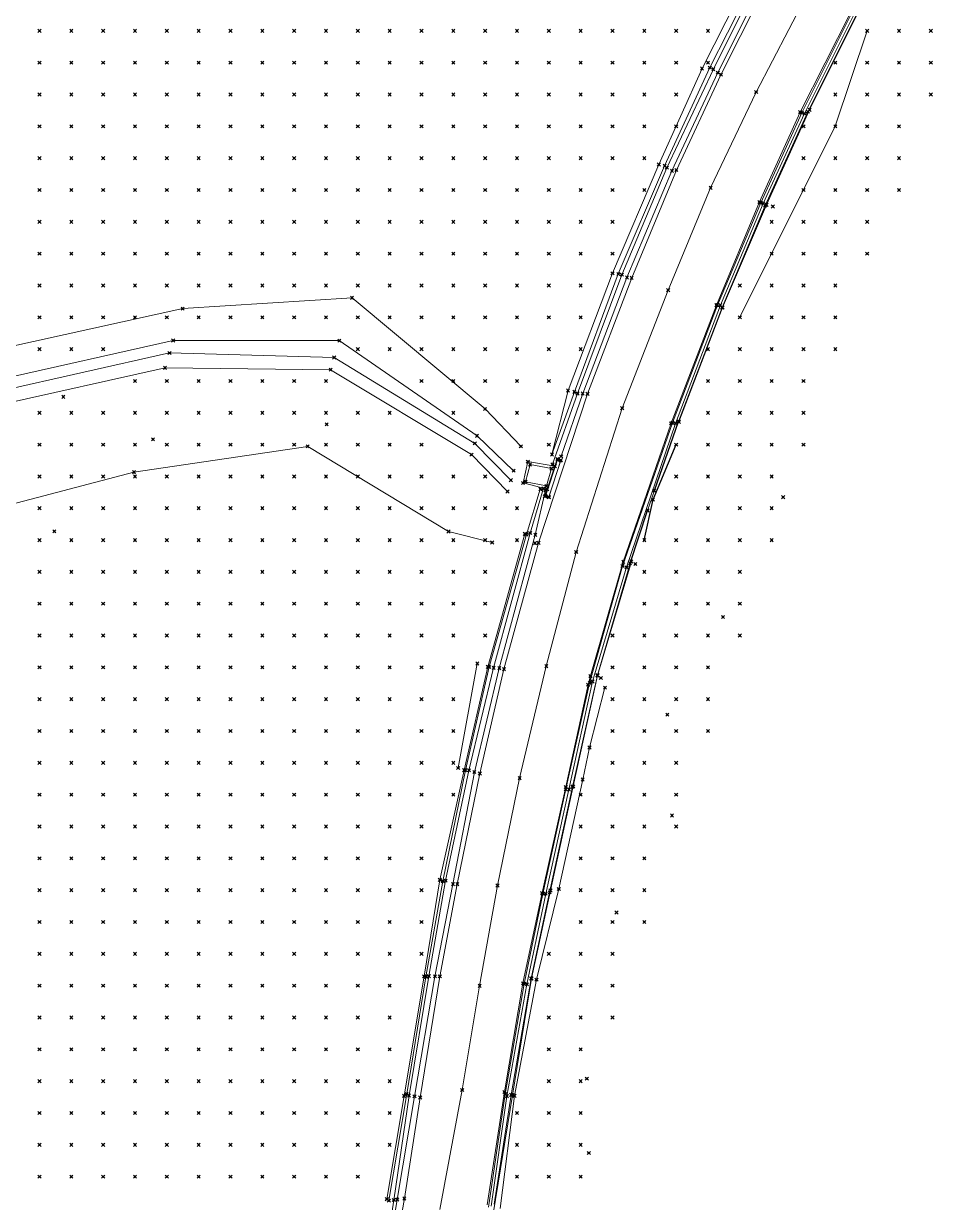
# Model space of a CAD drawing. Header units: metres. Extents: x 441556 to 446409, y 432338 to 461058.
# Drawn here: x 442393.4 to 442479, y 455175 to 455286.1 of the extents above; entities that cross this region are included whole.
import ezdxf

# ---------------------------------------------------------------- set-up
doc = ezdxf.new("R2010")
doc.units = ezdxf.units.M
doc.header["$MEASUREMENT"] = 0
doc.header["$PDMODE"] = 35
doc.header["$PDSIZE"] = 0.15
for name, color, linetype, lineweight in [('DTM-BRE-RevN_GRP_ CAROSABIL', 2, 'Continuous', 0), ('DTM-BRE-RevN_GRP_AX', 2, 'Continuous', 0), ('DTM-BRE-RevN_GRP_CAMERA CADERE JOS', 2, 'Continuous', 0), ('DTM-BRE-RevN_GRP_CAMERA CADERE SUS', 2, 'Continuous', 0), ('DTM-BRE-RevN_GRP_CANAL', 2, 'Continuous', 0), ('DTM-BRE-RevN_GRP_FIRUL APEI', 2, 'Continuous', 0), ('DTM-BRE-RevN_GRP_PARAPET BETON_JOS', 2, 'Continuous', 0), ('DTM-BRE-RevN_GRP_PARAPET BETON_SUS', 2, 'Continuous', 0), ('DTM-BRE-RevN_GRP_PARAPET METALIC', 2, 'Continuous', 0), ('DTM-BRE-RevN_GRP_RAU', 2, 'Continuous', 0), ('DTM-BRE-RevN_GRP_SANT BETON JOS', 2, 'Continuous', 0), ('DTM-BRE-RevN_GRP_SANT BETON SUS', 2, 'Continuous', 0), ('DTM-BRE-RevN_GRP_TALUZ JOS', 2, 'Continuous', 0), ('DTM-BRE-RevN_GRP_TALUZ SUS', 2, 'Continuous', 0), ('DTM-BRE-RevN_GRP_ZID SPRIJIN SUS', 2, 'Continuous', 0), ('DTM-BRE-RevN_YP_RevK_0YP', 1, 'Continuous', 0), ('DTM-BRE-RevN_YP_RevL', 1, 'Continuous', 0), ('DTM-BRE-RevN_YP_RevN', 1, 'Continuous', 30), ('DTM-NOK-RevN_LIDAR_co_lidar', 91, 'Continuous', 0), ('DTM-NOK-RevN_RTK', 32, 'Continuous', 0)]:
    doc.layers.add(name, color=color, linetype=linetype, lineweight=lineweight)

msp = doc.modelspace()

# ---------------------------------------------------------------- linework, layer by layer
at = {"layer": 'DTM-BRE-RevN_GRP_ CAROSABIL'}
for p, q in [((442464.071, 455291.161, 364.5769958496094), (442459.119, 455281.293, 364.6059875488281)), ((442471.296, 455287.073, 364.3800048828125), (442466.587, 455277.775, 364.406005859375)), ((442459.119, 455281.293, 364.6059875488281), (442454.921, 455272.313, 364.6000061035156)), ((442466.587, 455277.775, 364.406005859375), (442462.741, 455269.304, 364.4339904785156)), ((442454.921, 455272.313, 364.6000061035156), (442450.713, 455262.147, 364.6170043945312)), ((442458.696, 455259.569, 364.4530029296875), (442462.741, 455269.304, 364.4339904785156)), ((442450.713, 455262.147, 364.6170043945312), (442446.556, 455251.217, 364.6159973144531)), ((442454.421, 455248.446, 364.43798828125), (442458.696, 455259.569, 364.4530029296875)), ((442446.556, 455251.217, 364.6159973144531), (442441.932, 455237.187, 364.5859985351562)), ((442449.921, 455235.381, 364.4110107421875), (442454.421, 455248.446, 364.43798828125)), ((442441.932, 455237.187, 364.5859985351562), (442438.673, 455225.265, 364.5280151367188)), ((442446.826, 455224.633, 364.3340148925781), (442449.921, 455235.381, 364.4110107421875)), ((442438.673, 455225.265, 364.5280151367188), (442436.405, 455215.433, 364.5429992675781)), ((442446.606, 455223.811, 364.3529968261719), (442446.826, 455224.633, 364.3340148925781)), ((442444.499, 455214.172, 364.3309936523438), (442446.606, 455223.811, 364.3529968261719)), ((442436.405, 455215.433, 364.5429992675781), (442434.278, 455205.01, 364.4200134277344)), ((442442.28, 455204.182, 364.3030090332031), (442444.499, 455214.172, 364.3309936523438)), ((442434.278, 455205.01, 364.4200134277344), (442432.633, 455196.325, 364.3550109863281)), ((442440.464, 455195.667, 364.2909851074219), (442442.28, 455204.182, 364.3030090332031)), ((442432.633, 455196.325, 364.3550109863281), (442430.785, 455184.91, 364.2309875488281)), ((442438.713, 455185.428, 364.2420043945312), (442440.464, 455195.667, 364.2909851074219)), ((442437.098, 455174.79, 364.239013671875), (442438.713, 455185.428, 364.2420043945312)), ((442430.785, 455184.91, 364.2309875488281), (442429.292, 455175.396, 364.1520080566406)), ((442429.292, 455175.396, 364.1520080566406), (442426.992, 455161.976, 363.9509887695312))]:
    msp.add_line(p, q, dxfattribs=at)
at = {"layer": 'DTM-BRE-RevN_GRP_AX'}
for p, q in [((442462.438, 455279.662, 364.5079956054688), (442467.52, 455289.385, 364.4869995117188)), ((442458.149, 455270.638, 364.5), (442462.438, 455279.662, 364.5079956054688)), ((442454.142, 455260.987, 364.4930114746094), (442458.149, 455270.638, 364.5)), ((442449.822, 455249.862, 364.3179931640625), (442454.142, 455260.987, 364.4930114746094)), ((442445.488, 455236.313, 364.4769897460938), (442449.822, 455249.862, 364.3179931640625)), ((442442.662, 455225.554, 364.447998046875), (442445.488, 455236.313, 364.4769897460938)), ((442440.155, 455215.008, 364.4140014648438), (442442.662, 455225.554, 364.447998046875)), ((442438.072, 455204.887, 364.3340148925781), (442440.155, 455215.008, 364.4140014648438)), ((442436.386, 455195.428, 364.2999877929688), (442438.072, 455204.887, 364.3340148925781)), ((442434.746, 455185.614, 364.2529907226562), (442436.386, 455195.428, 364.2999877929688)), ((442432.62, 455174.35, 364.1809997558594), (442434.746, 455185.614, 364.2529907226562))]:
    msp.add_line(p, q, dxfattribs=at)
at = {"layer": 'DTM-BRE-RevN_GRP_CAMERA CADERE JOS'}
for p, q in [((442441.131, 455244.559, 362.2019958496094), (442440.716, 455242.939, 362.2300109863281)), ((442443.157, 455244.181, 362.260009765625), (442441.131, 455244.559, 362.2019958496094)), ((442442.671, 455242.54, 362.2139892578125), (442443.157, 455244.181, 362.260009765625)), ((442440.716, 455242.939, 362.2300109863281), (442442.671, 455242.54, 362.2139892578125))]:
    msp.add_line(p, q, dxfattribs=at)
at = {"layer": 'DTM-BRE-RevN_GRP_CAMERA CADERE SUS'}
for p, q in [((442440.932, 455244.829, 364.5270080566406), (442440.474, 455242.82, 364.4339904785156)), ((442443.468, 455244.412, 364.4309997558594), (442440.932, 455244.829, 364.5270080566406)), ((442442.741, 455242.238, 364.364990234375), (442443.468, 455244.412, 364.4309997558594)), ((442440.474, 455242.82, 364.4339904785156), (442442.741, 455242.238, 364.364990234375))]:
    msp.add_line(p, q, dxfattribs=at)
at = {"layer": 'DTM-BRE-RevN_GRP_CANAL'}
msp.add_line((442452.212, 455240.218, 363.7139892578125), (442452.85, 455242.115, 363.8200073242188), dxfattribs=at)
at = {"layer": 'DTM-BRE-RevN_GRP_FIRUL APEI'}
for p, q in [((442390.387, 455251.311, 391.4540100097656), (442407.16, 455255.07, 382.4840087890625)), ((442407.16, 455255.07, 382.4840087890625), (442422.685, 455254.646, 376.3219909667969)), ((442422.685, 455254.646, 376.3219909667969), (442435.926, 455246.554, 369.8909912109375)), ((442435.926, 455246.554, 369.8909912109375), (442439.321, 455243.082, 364.8699951171875))]:
    msp.add_line(p, q, dxfattribs=at)
at = {"layer": 'DTM-BRE-RevN_GRP_PARAPET BETON_JOS'}
for p, q in [((442442.521, 455241.566, 364.3760070800781), (442443.6992, 455245.079, 364.4089965820312)), ((442444.043, 455244.969, 364.5719909667969), (442442.896, 455241.47, 364.5950012207031)), ((442443.6992, 455245.079, 364.4089965820312), (442444.043, 455244.969, 364.5719909667969)), ((442442.896, 455241.47, 364.5950012207031), (442442.521, 455241.566, 364.3760070800781)), ((442447.493, 455224.674, 364.3200073242188), (442450.682, 455235.421, 364.239013671875)), ((442445.198, 455214.231, 364.2569885253906), (442447.493, 455224.674, 364.3200073242188)), ((442443.053, 455204.414, 364.2369995117188), (442445.198, 455214.231, 364.2569885253906)), ((442441.269, 455196.116, 364.1270141601562), (442443.053, 455204.414, 364.2369995117188)), ((442439.482, 455185.136, 363.875), (442441.269, 455196.116, 364.1270141601562)), ((442435.55, 455161.038, 363.9240112304688), (442439.482, 455185.136, 363.875))]:
    msp.add_line(p, q, dxfattribs=at)
at = {"layer": 'DTM-BRE-RevN_GRP_PARAPET BETON_SUS'}
for p, q in [((442471.352, 455286.931, 364.6130065917969), (442466.741, 455277.714, 364.6589965820312)), ((442467.308, 455277.809, 364.6489868164062), (442471.939, 455287.028, 364.593994140625)), ((442466.741, 455277.714, 364.6589965820312), (442462.872, 455269.232, 364.6310119628906)), ((442463.279, 455268.975, 364.635986328125), (442467.308, 455277.809, 364.6489868164062)), ((442462.872, 455269.232, 364.6310119628906), (442458.786, 455259.588, 364.6709899902344)), ((442459.224, 455259.352, 364.6719970703125), (442463.279, 455268.975, 364.635986328125)), ((442458.786, 455259.588, 364.6709899902344), (442454.554, 455248.494, 364.7739868164062)), ((442455.133, 455248.62, 364.7850036621094), (442459.224, 455259.352, 364.6719970703125)), ((442454.554, 455248.494, 364.7739868164062), (442449.851, 455234.993, 364.6510009765625)), ((442442.586, 455241.589, 365.0339965820312), (442443.731, 455245.003, 365.0140075683594)), ((442444.022, 455244.946, 365.0270080566406), (442442.8987746614, 455241.4992370809, 365.0249938964844)), ((442443.731, 455245.003, 365.0140075683594), (442444.022, 455244.946, 365.0270080566406)), ((442442.8987746614, 455241.4992370809, 365.0249938964844), (442442.586, 455241.589, 365.0339965820312)), ((442447.482, 455224.703, 364.6530151367188), (442450.552, 455235.258, 364.6650085449219)), ((442449.851, 455234.993, 364.6510009765625), (442446.751, 455223.966, 364.6449890136719)), ((442445.137, 455214.17, 364.7170104980469), (442447.482, 455224.703, 364.6530151367188)), ((442446.751, 455223.966, 364.6449890136719), (442444.497, 455213.954, 364.7510070800781)), ((442442.9790000001, 455204.236, 364.6539916992188), (442445.137, 455214.17, 364.7170104980469)), ((442444.497, 455213.954, 364.7510070800781), (442442.334, 455204.089, 364.6329956054688)), ((442442.334, 455204.089, 364.6329956054688), (442440.594, 455195.621, 364.5910034179688)), ((442441.239, 455196.113, 364.5840148925781), (442442.9790000001, 455204.236, 364.6539916992188)), ((442440.594, 455195.621, 364.5910034179688), (442438.782, 455185.231, 364.5719909667969)), ((442439.359, 455185.163, 364.5799865722656), (442441.239, 455196.113, 364.5840148925781)), ((442438.782, 455185.231, 364.5719909667969), (442437.221, 455174.582, 364.5239868164062)), ((442437.769, 455174.848, 364.5339965820312), (442439.359, 455185.163, 364.5799865722656))]:
    msp.add_line(p, q, dxfattribs=at)
at = {"layer": 'DTM-BRE-RevN_GRP_PARAPET METALIC'}
for p, q in [((442466.992, 455277.626, 364.6520080566406), (442471.583, 455286.799, 364.6010131835938)), ((442463.105, 455269.16, 364.6329956054688), (442466.992, 455277.626, 364.6520080566406)), ((442459.069, 455259.573, 364.6940002441406), (442463.105, 455269.16, 364.6329956054688)), ((442454.838, 455248.436, 364.7980041503906), (442459.069, 455259.573, 364.6940002441406)), ((442450.228, 455234.871, 364.6530151367188), (442454.838, 455248.436, 364.7980041503906)), ((442447.019, 455224.113, 364.6430053710938), (442450.228, 455234.871, 364.6530151367188)), ((442444.802, 455213.938, 364.7330017089844), (442447.019, 455224.113, 364.6430053710938)), ((442442.607, 455204.111, 364.6579895019531), (442444.802, 455213.938, 364.7330017089844)), ((442440.846, 455195.575, 364.5830078125), (442442.607, 455204.111, 364.6579895019531)), ((442438.96, 455185.037, 364.5690002441406), (442440.846, 455195.575, 364.5830078125)), ((442437.474, 455174.68, 364.5450134277344), (442438.96, 455185.037, 364.5690002441406))]:
    msp.add_line(p, q, dxfattribs=at)
at = {"layer": 'DTM-BRE-RevN_GRP_RAU'}
for p, q in [((442390.739, 455252.49, 392.2999877929688), (442407.511, 455256.249, 383.3299865722656)), ((442407.511, 455256.249, 383.3299865722656), (442423.159, 455256.234, 376.9509887695312)), ((442423.159, 455256.234, 376.9509887695312), (442436.139, 455247.27, 370.35400390625)), ((442389.97, 455249.91, 392.3770141601562), (442406.742, 455253.669, 383.4070129394531)), ((442406.742, 455253.669, 383.4070129394531), (442422.343, 455253.496, 377.2929992675781)), ((442422.343, 455253.496, 377.2929992675781), (442435.61, 455245.493, 370.5)), ((442436.139, 455247.27, 370.35400390625), (442439.587, 455243.974, 365.2520141601562)), ((442435.61, 455245.493, 370.5), (442439.005, 455242.021, 365.47900390625))]:
    msp.add_line(p, q, dxfattribs=at)
at = {"layer": 'DTM-BRE-RevN_GRP_SANT BETON JOS'}
for p, q in [((442458.409, 455281.811, 364.2860107421875), (442463.145, 455291.34, 364.1539916992188)), ((442454.023, 455272.531, 364.3049926757812), (442458.409, 455281.811, 364.2860107421875)), ((442449.785, 455262.449, 364.3240051269531), (442454.023, 455272.531, 364.3049926757812)), ((442445.61, 455251.259, 364.22900390625), (442449.785, 455262.449, 364.3240051269531)), ((442443.255, 455244.582, 364.2149963378906), (442445.61, 455251.259, 364.22900390625)), ((442441.148, 455238.1040000001, 364.2090148925781), (442442.399, 455242.32, 364.1650085449219)), ((442437.705, 455225.398, 364.1589965820312), (442441.148, 455238.1040000001, 364.2090148925781)), ((442435.38, 455215.735, 364.1929931640625), (442437.705, 455225.398, 364.1589965820312)), ((442433.181, 455205.344, 364.0509948730469), (442435.38, 455215.735, 364.1929931640625)), ((442431.596, 455196.335, 363.9179992675781), (442433.181, 455205.344, 364.0509948730469)), ((442429.73, 455185.098, 363.8460083007812), (442431.596, 455196.335, 363.9179992675781)), ((442428.307, 455175.245, 363.7640075683594), (442429.73, 455185.098, 363.8460083007812)), ((442426.196, 455162.1420000001, 363.6080017089844), (442428.307, 455175.245, 363.7640075683594))]:
    msp.add_line(p, q, dxfattribs=at)
at = {"layer": 'DTM-BRE-RevN_GRP_SANT BETON SUS'}
for p, q in [((442462.887, 455291.441, 364.5), (442458.073, 455281.964, 364.5490112304688)), ((442458.821, 455281.49, 364.5870056152344), (442463.716, 455291.244, 364.4429931640625)), ((442458.073, 455281.964, 364.5490112304688), (442453.817, 455272.705, 364.5549926757812)), ((442454.508, 455272.228, 364.5679931640625), (442458.821, 455281.49, 364.5870056152344)), ((442453.817, 455272.705, 364.5549926757812), (442449.45, 455262.518, 364.6340026855469)), ((442450.269, 455262.182, 364.614990234375), (442454.508, 455272.228, 364.5679931640625)), ((442449.45, 455262.518, 364.6340026855469), (442445.313, 455251.415, 364.5280151367188)), ((442446.097, 455251.252, 364.5299987792969), (442450.269, 455262.182, 364.614990234375)), ((442445.313, 455251.415, 364.5280151367188), (442443.2, 455245.498, 364.4679870605469)), ((442444.068, 455245.336, 364.5260009765625), (442446.097, 455251.252, 364.5299987792969)), ((442442.101, 455242.2290000001, 364.4150085449219), (442440.809, 455237.959, 364.4880065917969)), ((442441.626, 455237.929, 364.4949951171875), (442442.585, 455242.13, 364.3999938964844)), ((442440.809, 455237.959, 364.4880065917969), (442437.283, 455225.482, 364.4030151367188)), ((442438.235, 455225.375, 364.4079895019531), (442441.626, 455237.929, 364.4949951171875)), ((442437.283, 455225.482, 364.4030151367188), (442435.053, 455215.762, 364.4020080566406)), ((442435.885, 455215.576, 364.4110107421875), (442438.235, 455225.375, 364.4079895019531)), ((442435.053, 455215.762, 364.4020080566406), (442432.909, 455205.29, 364.2890014648438)), ((442433.868, 455205.013, 364.3550109863281), (442435.885, 455215.576, 364.4110107421875)), ((442432.909, 455205.29, 364.2890014648438), (442431.329, 455196.276, 364.2109985351562)), ((442432.178, 455196.32, 364.2109985351562), (442433.868, 455205.013, 364.3550109863281)), ((442431.329, 455196.276, 364.2109985351562), (442429.51, 455185.243, 364.1279907226562)), ((442430.253, 455185.01, 364.1300048828125), (442432.178, 455196.32, 364.2109985351562)), ((442429.51, 455185.243, 364.1279907226562), (442427.834, 455175.189, 364.0450134277344)), ((442428.623, 455175.287, 364.0010070800781), (442430.253, 455185.01, 364.1300048828125)), ((442426.458, 455162.19, 363.8869934082031), (442428.623, 455175.287, 364.0010070800781))]:
    msp.add_line(p, q, dxfattribs=at)
at = {"layer": 'DTM-BRE-RevN_GRP_TALUZ JOS'}
for p, q in [((442437.159, 455225.498, 364.447998046875), (442440.641, 455238.031, 364.4909973144531)), ((442434.929, 455215.763, 364.4419860839844), (442437.159, 455225.498, 364.447998046875)), ((442432.636, 455205.427, 364.2890014648438), (442434.929, 455215.763, 364.4419860839844)), ((442431.166, 455196.328, 364.2300109863281), (442432.636, 455205.427, 364.2890014648438)), ((442429.264, 455185.071, 364.1239929199219), (442431.166, 455196.328, 364.2300109863281)), ((442427.634, 455175.333, 364.0599975585938), (442429.264, 455185.071, 364.1239929199219))]:
    msp.add_line(p, q, dxfattribs=at)
at = {"layer": 'DTM-BRE-RevN_GRP_TALUZ SUS'}
for p, q in [((442467.4790000001, 455277.982, 364.0029907226562), (442472.031, 455287.107, 363.9450073242188)), ((442463.409, 455269.035, 364.2619934082031), (442467.4790000001, 455277.982, 364.0029907226562)), ((442459.264, 455259.358, 364.1539916992188), (442463.409, 455269.035, 364.2619934082031)), ((442408.406, 455259.252, 384.7120056152344), (442424.364, 455260.276, 379.1369934082031)), ((442424.364, 455260.276, 379.1369934082031), (442436.892, 455249.794, 371.8659973144531)), ((442391.652, 455255.555, 394.2539978027344), (442408.406, 455259.252, 384.7120056152344)), ((442455.149, 455248.572, 364.2059936523438), (442459.264, 455259.358, 364.1539916992188)), ((442436.892, 455249.794, 371.8659973144531), (442440.273, 455246.276, 366.7619934082031)), ((442403.814, 455243.845, 394.635009765625), (442420.188, 455246.2670000001, 382.6650085449219)), ((442420.188, 455246.2670000001, 382.6650085449219), (442433.449, 455238.245, 375.4840087890625)), ((442386.828, 455239.368, 402.14599609375), (442403.814, 455243.845, 394.635009765625)), ((442433.449, 455238.245, 375.4840087890625), (442437.571, 455237.209, 371.0700073242188)), ((442434.364, 455215.96, 365.1610107421875), (442436.165, 455225.803, 365.4010009765625))]:
    msp.add_line(p, q, dxfattribs=at)
at = {"layer": 'DTM-BRE-RevN_GRP_ZID SPRIJIN SUS'}
for p, q in [((442446.742, 455217.887, 364.1199951171875), (442448.194, 455223.535, 364.0199890136719)), ((442446.099, 455214.879, 364.0539855957031), (442446.742, 455217.887, 364.1199951171875)), ((442443.84, 455204.56, 364.0079956054688), (442446.099, 455214.879, 364.0539855957031)), ((442441.735, 455196.015, 363.9750061035156), (442443.84, 455204.56, 364.0079956054688)), ((442439.665, 455185.057, 363.7330017089844), (442441.735, 455196.015, 363.9750061035156)), ((442438.327, 455174.437, 363.75), (442439.665, 455185.057, 363.7330017089844))]:
    msp.add_line(p, q, dxfattribs=at)
at = {"layer": 'DTM-BRE-RevN_YP_RevK_0YP'}
for p, q in [((442462.405, 455291.83, 364.7619934082031), (442457.337, 455281.876, 365.0339965820312)), ((442457.337, 455281.876, 365.0339965820312), (442453.269, 455272.829, 365.0799865722656)), ((442453.269, 455272.829, 365.0799865722656), (442448.908, 455262.583, 365.1380004882812)), ((442448.908, 455262.583, 365.1380004882812), (442444.716, 455251.536, 365.1400146484375)), ((442444.716, 455251.536, 365.1400146484375), (442443.2, 455245.498, 364.4679870605469))]:
    msp.add_line(p, q, dxfattribs=at)
at = {"layer": 'DTM-BRE-RevN_YP_RevL'}
for p, q in [((442469.898, 455276.43, 364.0369873046875), (442472.897, 455285.428, 364.1669921875)), ((442466.898, 455270.431, 364.2040100097656), (442469.898, 455276.43, 364.0369873046875)), ((442466.898, 455270.431, 364.2040100097656), (442463.899, 455264.432, 364.1619873046875)), ((442463.899, 455264.432, 364.1619873046875), (442460.9, 455258.433, 364.0130004882812))]:
    msp.add_line(p, q, dxfattribs=at)
at = {"layer": 'DTM-BRE-RevN_YP_RevN'}
for p, q in [((442452.85, 455242.115, 363.8200073242188), (442455.133, 455248.62, 364.7850036621094)), ((442450.552, 455235.258, 364.6650085449219), (442452.212, 455240.218, 363.7139892578125))]:
    msp.add_line(p, q, dxfattribs=at)
at = {"layer": 'DTM-BRE-RevN_YP_RevN', "extrusion": (-0.9287095715138589, 0.2963364833577944, 0.2228973315445485), "elevation": -275924.8035479116, "flags": 128}
msp.add_lwpolyline([(-568192.6391613514, 63463.13470187241), (-568196.5333709025, 63461.42158984455), (-568202.1233022498, 63463.68554738969)], dxfattribs=at)
at = {"layer": 'DTM-NOK-RevN_LIDAR_co_lidar'}
for p in [(442394.914, 455285.428, 405.6910095214844), (442397.913, 455285.428, 404.0700073242188), (442400.913, 455285.428, 403.1570129394531), (442403.912, 455285.428, 401.7279968261719), (442406.911, 455285.428, 401.1600036621094), (442409.911, 455285.428, 399.8840026855469), (442412.91, 455285.428, 398.2000122070312), (442415.909, 455285.428, 396.5650024414062), (442418.909, 455285.428, 394.9710083007812), (442421.908, 455285.428, 393.3999938964844), (442424.907, 455285.428, 391.7780151367188), (442427.907, 455285.428, 389.8280029296875), (442430.906, 455285.428, 387.697998046875), (442433.905, 455285.428, 385.6069946289062), (442436.905, 455285.428, 383.6340026855469), (442439.904, 455285.428, 381.6830139160156), (442442.903, 455285.428, 379.7059936523438), (442445.903, 455285.428, 377.9599914550781), (442448.902, 455285.428, 376.427001953125), (442451.901, 455285.428, 374.3009948730469), (442454.901, 455285.428, 370.7349853515625), (442457.9, 455285.428, 366.5249938964844), (442472.897, 455285.428, 364.1669921875), (442475.896, 455285.428, 361.9739990234375), (442478.896, 455285.428, 358.8760070800781), (442394.914, 455282.428, 404.3349914550781), (442397.913, 455282.428, 402.4779968261719), (442400.913, 455282.428, 401.2770080566406), (442403.912, 455282.428, 399.9079895019531), (442406.911, 455282.428, 399.4739990234375), (442409.911, 455282.428, 397.8580017089844), (442412.91, 455282.428, 396.7009887695312), (442415.909, 455282.428, 395.1050109863281), (442418.909, 455282.428, 393.4909973144531), (442421.908, 455282.428, 391.93798828125), (442424.907, 455282.428, 390.3819885253906), (442427.907, 455282.428, 388.6499938964844), (442430.906, 455282.428, 386.8299865722656), (442433.905, 455282.428, 384.8190002441406), (442436.905, 455282.428, 383.0750122070312), (442439.904, 455282.428, 381.3210144042969), (442442.903, 455282.428, 379.0950012207031), (442445.903, 455282.428, 376.7550048828125), (442448.902, 455282.428, 374.64599609375), (442451.901, 455282.428, 372.0799865722656), (442454.901, 455282.428, 368.4140014648438), (442457.9, 455282.428, 365.3720092773438), (442469.898, 455282.428, 364.3680114746094), (442472.897, 455282.428, 363.3770141601562), (442475.896, 455282.428, 360.7760009765625), (442478.896, 455282.428, 357.9339904785156), (442394.914, 455279.429, 402.8569946289062), (442397.913, 455279.429, 400.9729919433594), (442400.913, 455279.429, 399.4219970703125), (442403.912, 455279.429, 398.072998046875), (442406.911, 455279.429, 397.2640075683594), (442409.911, 455279.429, 396.14599609375), (442412.91, 455279.429, 395.2009887695312), (442415.909, 455279.429, 393.6300048828125), (442418.909, 455279.429, 392.1470031738281), (442421.908, 455279.429, 390.5270080566406), (442424.907, 455279.429, 388.9119873046875), (442427.907, 455279.429, 387.3800048828125), (442430.906, 455279.429, 385.7839965820312), (442433.905, 455279.429, 384.0169982910156), (442436.905, 455279.429, 382.4779968261719), (442439.904, 455279.429, 380.8989868164062), (442442.903, 455279.429, 378.781005859375), (442445.903, 455279.429, 376.2120056152344), (442448.902, 455279.429, 373.2040100097656), (442451.901, 455279.429, 369.7149963378906), (442454.901, 455279.429, 366.5660095214844), (442469.898, 455279.429, 364.2770080566406), (442472.897, 455279.429, 362.4020080566406), (442475.896, 455279.429, 359.7239990234375), (442478.896, 455279.429, 356.9849853515625), (442394.914, 455276.43, 400.4460144042969), (442397.913, 455276.43, 399.0809936523438), (442400.913, 455276.43, 397.5969848632812), (442403.912, 455276.43, 396.1270141601562), (442406.911, 455276.43, 395.0260009765625), (442409.911, 455276.43, 394.3999938964844), (442412.91, 455276.43, 393.4280090332031), (442415.909, 455276.43, 392.0899963378906), (442418.909, 455276.43, 390.6050109863281), (442421.908, 455276.43, 389.1340026855469), (442424.907, 455276.43, 387.6199951171875), (442427.907, 455276.43, 386.1679992675781), (442430.906, 455276.43, 384.6700134277344), (442433.905, 455276.43, 383.2659912109375), (442436.905, 455276.43, 381.8810119628906), (442439.904, 455276.43, 380.1199951171875), (442442.903, 455276.43, 377.9440002441406), (442445.903, 455276.43, 375.0329895019531), (442448.902, 455276.43, 371.2200012207031), (442451.901, 455276.43, 367.6640014648438), (442454.901, 455276.43, 365.4859924316406), (442466.898, 455276.43, 364.5870056152344), (442469.898, 455276.43, 364.0369873046875), (442472.897, 455276.43, 361.5390014648438), (442475.896, 455276.43, 358.6990051269531), (442394.914, 455273.43, 397.9190063476562), (442397.913, 455273.43, 396.875), (442400.913, 455273.43, 395.625), (442403.912, 455273.43, 394.1499938964844), (442406.911, 455273.43, 392.9200134277344), (442409.911, 455273.43, 392.3190002441406), (442412.91, 455273.43, 391.2799987792969), (442415.909, 455273.43, 390.4779968261719), (442418.909, 455273.43, 388.843994140625), (442421.908, 455273.43, 387.5950012207031), (442424.907, 455273.43, 386.3399963378906), (442427.907, 455273.43, 385.0339965820312), (442430.906, 455273.43, 383.7520141601562), (442433.905, 455273.43, 382.56298828125), (442436.905, 455273.43, 381.1470031738281), (442439.904, 455273.43, 379.1659851074219), (442442.903, 455273.43, 376.4649963378906), (442445.903, 455273.43, 372.7170104980469), (442448.902, 455273.43, 368.8139953613281), (442451.901, 455273.43, 366.2969970703125), (442466.898, 455273.43, 364.5270080566406), (442469.898, 455273.43, 363.2789916992188), (442472.897, 455273.43, 360.4219970703125), (442475.896, 455273.43, 357.5409851074219), (442394.914, 455270.431, 396.5920104980469), (442397.913, 455270.431, 394.9020080566406), (442400.913, 455270.431, 393.6119995117188), (442403.912, 455270.431, 392.2860107421875), (442406.911, 455270.431, 390.9670104980469), (442409.911, 455270.431, 390.06201171875), (442412.91, 455270.431, 389.1369934082031), (442415.909, 455270.431, 388.281005859375), (442418.909, 455270.431, 386.8729858398438), (442421.908, 455270.431, 385.7680053710938), (442424.907, 455270.431, 384.8389892578125), (442427.907, 455270.431, 383.8999938964844), (442430.906, 455270.431, 382.8169860839844), (442433.905, 455270.431, 381.5459899902344), (442436.905, 455270.431, 379.8930053710938), (442439.904, 455270.431, 377.8099975585938), (442442.903, 455270.431, 374.8070068359375), (442445.903, 455270.431, 370.6130065917969), (442448.902, 455270.431, 367.0499877929688), (442451.901, 455270.431, 365.5429992675781), (442466.898, 455270.431, 364.2040100097656), (442469.898, 455270.431, 362.06298828125), (442472.897, 455270.431, 359.1449890136719), (442475.896, 455270.431, 356.3160095214844), (442394.914, 455267.431, 396.0150146484375), (442397.913, 455267.431, 393.8280029296875), (442400.913, 455267.431, 392.0740051269531), (442403.912, 455267.431, 390.6960144042969), (442406.911, 455267.431, 389.2420043945312), (442409.911, 455267.431, 387.9320068359375), (442412.91, 455267.431, 386.8729858398438), (442415.909, 455267.431, 385.6929931640625), (442418.909, 455267.431, 384.6380004882812), (442421.908, 455267.431, 383.7980041503906), (442424.907, 455267.431, 383.3179931640625), (442427.907, 455267.431, 382.8840026855469), (442430.906, 455267.431, 381.7980041503906), (442433.905, 455267.431, 380.1300048828125), (442436.905, 455267.431, 378.1650085449219), (442439.904, 455267.431, 375.8429870605469), (442442.903, 455267.431, 372.885009765625), (442445.903, 455267.431, 369.2550048828125), (442448.902, 455267.431, 366.2369995117188), (442463.899, 455267.431, 364.6050109863281), (442466.898, 455267.431, 363.5889892578125), (442469.898, 455267.431, 360.9670104980469), (442472.897, 455267.431, 358.0329895019531), (442394.914, 455264.432, 395.0790100097656), (442397.913, 455264.432, 393.0599975585938), (442400.913, 455264.432, 390.9320068359375), (442403.912, 455264.432, 389.2009887695312), (442406.911, 455264.432, 387.5169982910156), (442409.911, 455264.432, 386.1900024414062), (442412.91, 455264.432, 384.7619934082031), (442415.909, 455264.432, 383.7030029296875), (442418.909, 455264.432, 382.6380004882812), (442421.908, 455264.432, 381.9219970703125), (442424.907, 455264.432, 381.7650146484375), (442427.907, 455264.432, 381.7529907226562), (442430.906, 455264.432, 381.0440063476562), (442433.905, 455264.432, 379.2309875488281), (442436.905, 455264.432, 376.9259948730469), (442439.904, 455264.432, 374.0790100097656), (442442.903, 455264.432, 370.9309997558594), (442445.903, 455264.432, 368.1619873046875), (442448.902, 455264.432, 366.010986328125), (442463.899, 455264.432, 364.1619873046875), (442466.898, 455264.432, 362.4840087890625), (442469.898, 455264.432, 359.9679870605469), (442472.897, 455264.432, 356.9620056152344), (442394.914, 455261.433, 393.9419860839844), (442397.913, 455261.433, 391.4670104980469), (442400.913, 455261.433, 389.4880065917969), (442403.912, 455261.433, 387.4880065917969), (442406.911, 455261.433, 386.1210021972656), (442409.911, 455261.433, 384.6159973144531), (442412.91, 455261.433, 383.4729919433594), (442415.909, 455261.433, 382.1390075683594), (442418.909, 455261.433, 381.1809997558594), (442421.908, 455261.433, 380.1910095214844), (442424.907, 455261.433, 379.947998046875), (442427.907, 455261.433, 380.010986328125), (442430.906, 455261.433, 380.1759948730469), (442433.905, 455261.433, 379.3779907226562), (442436.905, 455261.433, 377.3099975585938), (442439.904, 455261.433, 373.6189880371094), (442442.903, 455261.433, 369.9859924316406), (442445.903, 455261.433, 367.510009765625), (442460.9, 455261.433, 364.4549865722656), (442463.899, 455261.433, 363.1279907226562), (442466.898, 455261.433, 360.843994140625), (442469.898, 455261.433, 358.5350036621094), (442394.914, 455258.433, 392.7890014648438), (442397.913, 455258.433, 390.0419921875), (442400.913, 455258.433, 387.7539978027344), (442403.912, 455258.433, 385.8680114746094), (442406.911, 455258.433, 384.656005859375), (442409.911, 455258.433, 382.81201171875), (442412.91, 455258.433, 381.6969909667969), (442415.909, 455258.433, 380.5820007324219), (442418.909, 455258.433, 379.572998046875), (442421.908, 455258.433, 378.4570007324219), (442424.907, 455258.433, 377.8989868164062), (442427.907, 455258.433, 377.7659912109375), (442430.906, 455258.433, 378.0870056152344), (442433.905, 455258.433, 378.5169982910156), (442436.905, 455258.433, 377.302001953125), (442439.904, 455258.433, 373.1669921875), (442442.903, 455258.433, 369.0440063476562), (442445.903, 455258.433, 366.5910034179688), (442460.9, 455258.433, 364.0130004882812), (442463.899, 455258.433, 361.9639892578125), (442466.898, 455258.433, 359.5469970703125), (442469.898, 455258.433, 357.3049926757812), (442394.914, 455255.434, 391.8510131835938), (442397.913, 455255.434, 388.5920104980469), (442400.913, 455255.434, 386.0899963378906), (442424.907, 455255.434, 376.3160095214844), (442427.907, 455255.434, 375.8420104980469), (442430.906, 455255.434, 375.8290100097656), (442433.905, 455255.434, 376.2789916992188), (442436.905, 455255.434, 375.114990234375), (442439.904, 455255.434, 371.56201171875), (442442.903, 455255.434, 368.0320129394531), (442445.903, 455255.434, 365.8389892578125), (442457.9, 455255.434, 364.4440002441406), (442460.9, 455255.434, 363.2269897460938), (442463.899, 455255.434, 360.8429870605469), (442466.898, 455255.434, 358.6640014648438), (442469.898, 455255.434, 356.281005859375), (442403.912, 455252.435, 383.8460083007812), (442406.911, 455252.435, 383.9070129394531), (442409.911, 455252.435, 383.2300109863281), (442412.91, 455252.435, 382.2999877929688), (442415.909, 455252.435, 380.5820007324219), (442418.909, 455252.435, 379.1400146484375), (442421.908, 455252.435, 377.9230041503906), (442430.906, 455252.435, 373.8099975585938), (442433.905, 455252.435, 373.9590148925781), (442436.905, 455252.435, 373.5180053710938), (442439.904, 455252.435, 371.1050109863281), (442442.903, 455252.435, 367.656005859375), (442457.9, 455252.435, 364.010009765625), (442460.9, 455252.435, 362.1740112304688), (442463.899, 455252.435, 359.6470031738281), (442466.898, 455252.435, 357.6440124511719), (442397.156, 455250.943, 387.4150085449219), (442394.914, 455249.435, 391.2520141601562), (442397.913, 455249.435, 387.9280090332031), (442400.913, 455249.435, 386.3049926757812), (442403.912, 455249.435, 386.5459899902344), (442406.911, 455249.435, 387.6830139160156), (442409.911, 455249.435, 386.0159912109375), (442412.91, 455249.435, 384.5950012207031), (442415.909, 455249.435, 382.989990234375), (442418.909, 455249.435, 381.6539916992188), (442421.908, 455249.435, 379.9419860839844), (442424.907, 455249.435, 378.4349975585938), (442427.907, 455249.435, 376.4119873046875), (442433.905, 455249.435, 372.1380004882812), (442439.904, 455249.435, 369.8099975585938), (442442.903, 455249.435, 366.9750061035156), (442457.9, 455249.435, 363.5199890136719), (442460.9, 455249.435, 361.1300048828125), (442463.899, 455249.435, 358.8739929199219), (442466.898, 455249.435, 356.9129943847656), (442421.977, 455248.344, 380.8890075683594), (442394.914, 455246.436, 394.9280090332031), (442397.913, 455246.436, 394.4469909667969), (442400.913, 455246.436, 394.6440124511719), (442403.912, 455246.436, 393.7170104980469), (442405.602, 455246.927, 392.2680053710938), (442406.911, 455246.436, 391.0549926757812), (442409.911, 455246.436, 387.9849853515625), (442412.91, 455246.436, 385.6189880371094), (442415.909, 455246.436, 383.875), (442418.909, 455246.436, 382.9819946289062), (442421.908, 455246.436, 381.3110046386719), (442424.907, 455246.436, 379.375), (442427.907, 455246.436, 376.9360046386719), (442430.906, 455246.436, 374.3680114746094), (442442.903, 455246.436, 365.4960021972656), (442454.901, 455246.436, 364.1589965820312), (442457.9, 455246.436, 362.5280151367188), (442460.9, 455246.436, 360.1419982910156), (442463.899, 455246.436, 358.0450134277344), (442466.898, 455246.436, 355.9679870605469), (442394.914, 455243.437, 397.3420104980469), (442397.913, 455243.437, 397.0740051269531), (442400.913, 455243.437, 395.885009765625), (442403.912, 455243.437, 394.0350036621094), (442406.911, 455243.437, 391.7659912109375), (442409.911, 455243.437, 389.2749938964844), (442412.91, 455243.437, 386.1789855957031), (442415.909, 455243.437, 384.072998046875), (442418.909, 455243.437, 382.9030151367188), (442421.908, 455243.437, 381.635986328125), (442424.907, 455243.437, 379.6960144042969), (442427.907, 455243.437, 377.260986328125), (442430.906, 455243.437, 374.739013671875), (442433.905, 455243.437, 372.5599975585938), (442436.905, 455243.437, 369.2090148925781), (442454.901, 455243.437, 363.1199951171875), (442457.9, 455243.437, 361.072998046875), (442460.9, 455243.437, 359.1700134277344), (442463.899, 455243.437, 357.2550048828125), (442394.914, 455240.437, 399.2080078125), (442397.913, 455240.437, 398.2590026855469), (442400.913, 455240.437, 396.2160034179688), (442403.912, 455240.437, 393.5400085449219), (442406.911, 455240.437, 391.1380004882812), (442409.911, 455240.437, 388.6419982910156), (442412.91, 455240.437, 386.3469848632812), (442415.909, 455240.437, 384.3909912109375), (442418.909, 455240.437, 383.2130126953125), (442421.908, 455240.437, 382.2619934082031), (442424.907, 455240.437, 380.3909912109375), (442427.907, 455240.437, 378.2780151367188), (442430.906, 455240.437, 376.0759887695312), (442433.905, 455240.437, 374.0220031738281), (442436.905, 455240.437, 370.7980041503906), (442439.904, 455240.437, 366.8729858398438), (442454.901, 455240.437, 361.7090148925781), (442457.9, 455240.437, 359.9490051269531), (442460.9, 455240.437, 358.2340087890625), (442463.899, 455240.437, 356.5889892578125), (442394.914, 455237.438, 400.2900085449219), (442396.309, 455238.265, 399.6780090332031), (442397.913, 455237.438, 398.2780151367188), (442400.913, 455237.438, 395.8389892578125), (442403.912, 455237.438, 393.2929992675781), (442406.911, 455237.438, 390.9760131835938), (442409.911, 455237.438, 388.6650085449219), (442412.91, 455237.438, 386.385986328125), (442415.909, 455237.438, 384.4339904785156), (442418.909, 455237.438, 383.2460021972656), (442421.908, 455237.438, 382.5360107421875), (442424.907, 455237.438, 381.3670043945312), (442427.907, 455237.438, 379.4020080566406), (442430.906, 455237.438, 376.9679870605469), (442433.905, 455237.438, 374.552001953125), (442436.905, 455237.438, 370.4190063476562), (442439.904, 455237.438, 366.3580017089844), (442451.901, 455237.438, 363.6220092773438), (442454.901, 455237.438, 360.9179992675781), (442457.9, 455237.438, 358.8349914550781), (442460.9, 455237.438, 357.3999938964844), (442463.899, 455237.438, 356.1449890136719), (442394.914, 455234.439, 400.7059936523438), (442397.913, 455234.439, 398.2380065917969), (442400.913, 455234.439, 395.5849914550781), (442403.912, 455234.439, 393.1069946289062), (442406.911, 455234.439, 390.8469848632812), (442409.911, 455234.439, 388.6319885253906), (442412.91, 455234.439, 386.3269958496094), (442415.909, 455234.439, 384.2950134277344), (442418.909, 455234.439, 383.218994140625), (442421.908, 455234.439, 382.6929931640625), (442424.907, 455234.439, 381.8510131835938), (442427.907, 455234.439, 380.18701171875), (442430.906, 455234.439, 377.7640075683594), (442433.905, 455234.439, 374.6050109863281), (442436.905, 455234.439, 369.4500122070312), (442451.901, 455234.439, 363.3070068359375), (442454.901, 455234.439, 359.8940124511719), (442457.9, 455234.439, 358.2829895019531), (442460.9, 455234.439, 357.0060119628906), (442394.914, 455231.439, 400.3609924316406), (442397.913, 455231.439, 397.5780029296875), (442400.913, 455231.439, 395.0549926757812), (442403.912, 455231.439, 392.6629943847656), (442406.911, 455231.439, 390.5199890136719), (442409.911, 455231.439, 388.1910095214844), (442412.91, 455231.439, 386.0559997558594), (442415.909, 455231.439, 384.2690124511719), (442418.909, 455231.439, 383.2760009765625), (442421.908, 455231.439, 382.7279968261719), (442424.907, 455231.439, 381.156005859375), (442427.907, 455231.439, 379.18701171875), (442430.906, 455231.439, 377.0130004882812), (442433.905, 455231.439, 373.8150024414062), (442436.905, 455231.439, 368.4320068359375), (442451.901, 455231.439, 362.239990234375), (442454.901, 455231.439, 359.4460144042969), (442457.9, 455231.439, 357.5419921875), (442460.9, 455231.439, 356.4140014648438), (442394.914, 455228.44, 399.4410095214844), (442397.913, 455228.44, 396.8200073242188), (442400.913, 455228.44, 394.2420043945312), (442403.912, 455228.44, 392.0379943847656), (442406.911, 455228.44, 390.0559997558594), (442409.911, 455228.44, 388.1059875488281), (442412.91, 455228.44, 386.0740051269531), (442415.909, 455228.44, 384.4179992675781), (442418.909, 455228.44, 383.4100036621094), (442421.908, 455228.44, 382.5559997558594), (442424.907, 455228.44, 380.4739990234375), (442427.907, 455228.44, 377.8970031738281), (442430.906, 455228.44, 375.4440002441406), (442433.905, 455228.44, 371.4360046386719), (442436.905, 455228.44, 366.9460144042969), (442448.902, 455228.44, 363.6130065917969), (442451.901, 455228.44, 360.8460083007812), (442454.901, 455228.44, 358.5180053710938), (442457.9, 455228.44, 356.9209899902344), (442460.9, 455228.44, 355.9079895019531), (442394.914, 455225.441, 398.3429870605469), (442397.913, 455225.441, 396.031005859375), (442400.913, 455225.441, 393.6289978027344), (442403.912, 455225.441, 391.3930053710938), (442406.911, 455225.441, 389.4710083007812), (442409.911, 455225.441, 387.6919860839844), (442412.91, 455225.441, 385.8869934082031), (442415.909, 455225.441, 384.3479919433594), (442418.909, 455225.441, 383.3619995117188), (442421.908, 455225.441, 381.7749938964844), (442424.907, 455225.441, 379.4509887695312), (442427.907, 455225.441, 376.4979858398438), (442430.906, 455225.441, 373.822998046875), (442433.905, 455225.441, 369.5320129394531), (442448.902, 455225.441, 363.4280090332031), (442451.901, 455225.441, 360.1319885253906), (442454.901, 455225.441, 357.64599609375), (442457.9, 455225.441, 356.3559875488281), (442394.914, 455222.441, 397.1400146484375), (442397.913, 455222.441, 395.0369873046875), (442400.913, 455222.441, 392.9450073242188), (442403.912, 455222.441, 390.5469970703125), (442406.911, 455222.441, 388.5820007324219), (442409.911, 455222.441, 386.8370056152344), (442412.91, 455222.441, 385.0599975585938), (442415.909, 455222.441, 383.8410034179688), (442418.909, 455222.441, 382.9979858398438), (442421.908, 455222.441, 380.9249877929688), (442424.907, 455222.441, 378.2330017089844), (442427.907, 455222.441, 375.260986328125), (442430.906, 455222.441, 372.468994140625), (442433.905, 455222.441, 368.281005859375), (442448.902, 455222.441, 362.7279968261719), (442451.901, 455222.441, 359.0480041503906), (442454.901, 455222.441, 357.0610046386719), (442457.9, 455222.441, 355.8800048828125), (442394.914, 455219.442, 396.3309936523438), (442397.913, 455219.442, 394.0419921875), (442400.913, 455219.442, 392.0969848632812), (442403.912, 455219.442, 389.7139892578125), (442406.911, 455219.442, 387.8500061035156), (442409.911, 455219.442, 386.1640014648438), (442412.91, 455219.442, 384.5870056152344), (442415.909, 455219.442, 383.614990234375), (442418.909, 455219.442, 382.8190002441406), (442421.908, 455219.442, 380.7359924316406), (442424.907, 455219.442, 378.0140075683594), (442427.907, 455219.442, 375.1189880371094), (442430.906, 455219.442, 372.1210021972656), (442433.905, 455219.442, 367.7349853515625), (442448.902, 455219.442, 361.6470031738281), (442451.901, 455219.442, 358.3999938964844), (442454.901, 455219.442, 356.6789855957031), (442457.9, 455219.442, 355.4670104980469), (442394.914, 455216.443, 395.8039855957031), (442397.913, 455216.443, 393.3930053710938), (442400.913, 455216.443, 391.31298828125), (442403.912, 455216.443, 389.052001953125), (442406.911, 455216.443, 387.1919860839844), (442409.911, 455216.443, 385.6709899902344), (442412.91, 455216.443, 384.4230041503906), (442415.909, 455216.443, 383.4649963378906), (442418.909, 455216.443, 382.0920104980469), (442421.908, 455216.443, 379.9360046386719), (442424.907, 455216.443, 377.5390014648438), (442427.907, 455216.443, 374.7439880371094), (442430.906, 455216.443, 371.3169860839844), (442433.905, 455216.443, 367.0220031738281), (442448.902, 455216.443, 360.3269958496094), (442451.901, 455216.443, 357.9540100097656), (442454.901, 455216.443, 356.3880004882812), (442394.914, 455213.443, 395.0660095214844), (442397.913, 455213.443, 392.6000061035156), (442400.913, 455213.443, 390.4289855957031), (442403.912, 455213.443, 388.3320007324219), (442406.911, 455213.443, 386.4710083007812), (442409.911, 455213.443, 385.1119995117188), (442412.91, 455213.443, 384.0350036621094), (442415.909, 455213.443, 382.72900390625), (442418.909, 455213.443, 380.7780151367188), (442421.908, 455213.443, 378.4360046386719), (442424.907, 455213.443, 376.031005859375), (442427.907, 455213.443, 373.3030090332031), (442430.906, 455213.443, 369.8089904785156), (442433.905, 455213.443, 366.1919860839844), (442445.903, 455213.443, 362.1199951171875), (442448.902, 455213.443, 359.0870056152344), (442451.901, 455213.443, 357.5289916992188), (442454.901, 455213.443, 356.1229858398438), (442394.914, 455210.444, 394.3739929199219), (442397.913, 455210.444, 391.7579956054688), (442400.913, 455210.444, 389.5509948730469), (442403.912, 455210.444, 387.4590148925781), (442406.911, 455210.444, 385.7489929199219), (442409.911, 455210.444, 384.3190002441406), (442412.91, 455210.444, 382.93798828125), (442415.909, 455210.444, 381.4179992675781), (442418.909, 455210.444, 379.3580017089844), (442421.908, 455210.444, 376.8930053710938), (442424.907, 455210.444, 374.3770141601562), (442427.907, 455210.444, 371.7659912109375), (442430.906, 455210.444, 368.5069885253906), (442445.903, 455210.444, 360.6669921875), (442448.902, 455210.444, 358.2479858398438), (442451.901, 455210.444, 357.2929992675781), (442454.901, 455210.444, 355.8810119628906), (442394.914, 455207.445, 393.8569946289062), (442397.913, 455207.445, 391.1499938964844), (442400.913, 455207.445, 388.6900024414062), (442403.912, 455207.445, 386.6440124511719), (442406.911, 455207.445, 385.0239868164062), (442409.911, 455207.445, 383.4360046386719), (442412.91, 455207.445, 381.4819946289062), (442415.909, 455207.445, 379.8460083007812), (442418.909, 455207.445, 377.8550109863281), (442421.908, 455207.445, 375.52099609375), (442424.907, 455207.445, 373.2630004882812), (442427.907, 455207.445, 370.7680053710938), (442430.906, 455207.445, 367.4960021972656), (442445.903, 455207.445, 359.489013671875), (442448.902, 455207.445, 357.77099609375), (442451.901, 455207.445, 356.906005859375), (442394.914, 455204.445, 393.2049865722656), (442397.913, 455204.445, 390.4289855957031), (442400.913, 455204.445, 387.8559875488281), (442403.912, 455204.445, 385.8930053710938), (442406.911, 455204.445, 384.2850036621094), (442409.911, 455204.445, 382.6730041503906), (442412.91, 455204.445, 380.3070068359375), (442415.909, 455204.445, 378.3869934082031), (442418.909, 455204.445, 376.3219909667969), (442421.908, 455204.445, 374.0580139160156), (442424.907, 455204.445, 372.1329956054688), (442427.907, 455204.445, 369.760009765625), (442430.906, 455204.445, 366.5690002441406), (442445.903, 455204.445, 358.9750061035156), (442448.902, 455204.445, 357.2550048828125), (442451.901, 455204.445, 356.14599609375), (442394.914, 455201.446, 392.0409851074219), (442397.913, 455201.446, 389.5190124511719), (442400.913, 455201.446, 387.2300109863281), (442403.912, 455201.446, 385.2520141601562), (442406.911, 455201.446, 383.7369995117188), (442409.911, 455201.446, 382.0050048828125), (442412.91, 455201.446, 379.5589904785156), (442415.909, 455201.446, 377.3450012207031), (442418.909, 455201.446, 375.1199951171875), (442421.908, 455201.446, 372.6830139160156), (442424.907, 455201.446, 370.7510070800781), (442427.907, 455201.446, 368.4830017089844), (442430.906, 455201.446, 365.8219909667969), (442445.903, 455201.446, 358.6409912109375), (442448.902, 455201.446, 356.5679931640625), (442451.901, 455201.446, 355.3280029296875), (442394.914, 455198.447, 390.4849853515625), (442397.913, 455198.447, 388.7200012207031), (442400.913, 455198.447, 386.7820129394531), (442403.912, 455198.447, 384.9219970703125), (442406.911, 455198.447, 383.343994140625), (442409.911, 455198.447, 381.5920104980469), (442412.91, 455198.447, 379.260009765625), (442415.909, 455198.447, 376.8670043945312), (442418.909, 455198.447, 374.3200073242188), (442421.908, 455198.447, 371.9490051269531), (442424.907, 455198.447, 369.8259887695312), (442427.907, 455198.447, 367.43701171875), (442430.906, 455198.447, 365.2900085449219), (442442.903, 455198.447, 361.2340087890625), (442445.903, 455198.447, 358.0530090332031), (442448.902, 455198.447, 356.06201171875), (442394.914, 455195.447, 389.52099609375), (442397.913, 455195.447, 387.9989929199219), (442400.913, 455195.447, 386.5), (442403.912, 455195.447, 384.6520080566406), (442406.911, 455195.447, 382.8240051269531), (442409.911, 455195.447, 381.2789916992188), (442412.91, 455195.447, 378.9500122070312), (442415.909, 455195.447, 376.6390075683594), (442418.909, 455195.447, 373.7720031738281), (442421.908, 455195.447, 371.6050109863281), (442424.907, 455195.447, 369.4679870605469), (442427.907, 455195.447, 366.8729858398438), (442442.903, 455195.447, 359.9070129394531), (442445.903, 455195.447, 357.6839904785156), (442448.902, 455195.447, 355.8269958496094), (442394.914, 455192.448, 388.8890075683594), (442397.913, 455192.448, 387.2489929199219), (442400.913, 455192.448, 386.0289916992188), (442403.912, 455192.448, 384.3919982910156), (442406.911, 455192.448, 382.60400390625), (442409.911, 455192.448, 380.4599914550781), (442412.91, 455192.448, 378.2959899902344), (442415.909, 455192.448, 375.8139953613281), (442418.909, 455192.448, 373.6990051269531), (442421.908, 455192.448, 371.6749877929688), (442424.907, 455192.448, 369.4620056152344), (442427.907, 455192.448, 366.6019897460938), (442442.903, 455192.448, 358.9769897460938), (442445.903, 455192.448, 357.4800109863281), (442448.902, 455192.448, 355.8569946289062), (442394.914, 455189.449, 387.81201171875), (442397.913, 455189.449, 386.1900024414062), (442400.913, 455189.449, 385.010986328125), (442403.912, 455189.449, 384.0639953613281), (442406.911, 455189.449, 382.5379943847656), (442409.911, 455189.449, 380.5409851074219), (442412.91, 455189.449, 378.4519958496094), (442415.909, 455189.449, 375.7049865722656), (442418.909, 455189.449, 373.885986328125), (442421.908, 455189.449, 371.7019958496094), (442424.907, 455189.449, 369.1000061035156), (442427.907, 455189.449, 366.0979919433594), (442442.903, 455189.449, 358.8110046386719), (442445.903, 455189.449, 357.4979858398438), (442394.914, 455186.449, 387.593994140625), (442397.913, 455186.449, 385.3309936523438), (442400.913, 455186.449, 384.0180053710938), (442403.912, 455186.449, 383.0589904785156), (442406.911, 455186.449, 382.1430053710938), (442409.911, 455186.449, 380.5660095214844), (442412.91, 455186.449, 378.4970092773438), (442415.909, 455186.449, 376.093994140625), (442418.909, 455186.449, 373.8219909667969), (442421.908, 455186.449, 371.1430053710938), (442424.907, 455186.449, 368.2799987792969), (442427.907, 455186.449, 365.5039978027344), (442442.903, 455186.449, 358.885986328125), (442445.903, 455186.449, 357.7279968261719), (442394.914, 455183.45, 387.4660034179688), (442397.913, 455183.45, 385.2269897460938), (442400.913, 455183.45, 383.1809997558594), (442403.912, 455183.45, 381.7309875488281), (442406.911, 455183.45, 380.739013671875), (442409.911, 455183.45, 379.5159912109375), (442412.91, 455183.45, 377.7720031738281), (442415.909, 455183.45, 376.0459899902344), (442418.909, 455183.45, 373.875), (442421.908, 455183.45, 370.9930114746094), (442424.907, 455183.45, 367.7990112304688), (442427.907, 455183.45, 365.2659912109375), (442439.904, 455183.45, 360.8070068359375), (442442.903, 455183.45, 358.9280090332031), (442445.903, 455183.45, 357.7529907226562), (442394.914, 455180.451, 387.7720031738281), (442397.913, 455180.451, 385.2630004882812), (442400.913, 455180.451, 383.3670043945312), (442403.912, 455180.451, 381.4030151367188), (442406.911, 455180.451, 379.5119934082031), (442409.911, 455180.451, 377.9070129394531), (442412.91, 455180.451, 376.010986328125), (442415.909, 455180.451, 374.7640075683594), (442418.909, 455180.451, 372.6860046386719), (442421.908, 455180.451, 370.0190124511719), (442424.907, 455180.451, 367.2619934082031), (442427.907, 455180.451, 365.031005859375), (442439.904, 455180.451, 359.0230102539062), (442442.903, 455180.451, 358.1679992675781), (442445.903, 455180.451, 357.0840148925781), (442394.914, 455177.451, 388.197998046875), (442397.913, 455177.451, 385.7640075683594), (442400.913, 455177.451, 383.5559997558594), (442403.912, 455177.451, 381.5989990234375), (442406.911, 455177.451, 379.9609985351562), (442409.911, 455177.451, 377.9729919433594), (442412.91, 455177.451, 375.6860046386719), (442415.909, 455177.451, 373.4330139160156), (442418.909, 455177.451, 371.822998046875), (442421.908, 455177.451, 369.6780090332031), (442424.907, 455177.451, 367.2090148925781), (442439.904, 455177.451, 359.1419982910156), (442442.903, 455177.451, 357.8529968261719), (442445.903, 455177.451, 356.677001953125)]:
    msp.add_point(p, dxfattribs=at)
at = {"layer": 'DTM-NOK-RevN_RTK'}
for p in [(442457.337, 455281.876, 365.0339965820312), (442458.073, 455281.964, 364.5490112304688), (442458.409, 455281.811, 364.2860107421875), (442458.821, 455281.49, 364.5870056152344), (442459.119, 455281.293, 364.6059875488281), (442462.438, 455279.662, 364.5079956054688), (442466.587, 455277.775, 364.406005859375), (442466.741, 455277.714, 364.6589965820312), (442466.992, 455277.626, 364.6520080566406), (442467.308, 455277.809, 364.6489868164062), (442467.4790000001, 455277.982, 364.0029907226562), (442453.269, 455272.829, 365.0799865722656), (442453.817, 455272.705, 364.5549926757812), (442454.023, 455272.531, 364.3049926757812), (442454.508, 455272.228, 364.5679931640625), (442454.921, 455272.313, 364.6000061035156), (442458.149, 455270.638, 364.5), (442462.741, 455269.304, 364.4339904785156), (442462.872, 455269.232, 364.6310119628906), (442463.105, 455269.16, 364.6329956054688), (442463.279, 455268.975, 364.635986328125), (442463.409, 455269.035, 364.2619934082031), (442464.008, 455268.881, 364.3569946289062), (442448.908, 455262.583, 365.1380004882812), (442449.45, 455262.518, 364.6340026855469), (442449.785, 455262.449, 364.3240051269531), (442450.269, 455262.182, 364.614990234375), (442450.713, 455262.147, 364.6170043945312), (442454.142, 455260.987, 364.4930114746094), (442424.364, 455260.276, 379.1369934082031), (442458.696, 455259.569, 364.4530029296875), (442458.786, 455259.588, 364.6709899902344), (442459.069, 455259.573, 364.6940002441406), (442408.406, 455259.252, 384.7120056152344), (442459.224, 455259.352, 364.6719970703125), (442459.264, 455259.358, 364.1539916992188), (442407.511, 455256.249, 383.3299865722656), (442423.159, 455256.234, 376.9509887695312), (442407.16, 455255.07, 382.4840087890625), (442422.685, 455254.646, 376.3219909667969), (442406.742, 455253.669, 383.4070129394531), (442422.343, 455253.496, 377.2929992675781), (442444.716, 455251.536, 365.1400146484375), (442445.313, 455251.415, 364.5280151367188), (442445.61, 455251.259, 364.22900390625), (442446.097, 455251.252, 364.5299987792969), (442446.556, 455251.217, 364.6159973144531), (442436.892, 455249.794, 371.8659973144531), (442449.822, 455249.862, 364.3179931640625), (442454.421, 455248.446, 364.43798828125), (442454.554, 455248.494, 364.7739868164062), (442454.838, 455248.436, 364.7980041503906), (442455.133, 455248.62, 364.7850036621094), (442455.149, 455248.572, 364.2059936523438), (442436.139, 455247.27, 370.35400390625), (442420.188, 455246.2670000001, 382.6650085449219), (442435.926, 455246.554, 369.8909912109375), (442440.273, 455246.276, 366.7619934082031), (442435.61, 455245.493, 370.5), (442443.2, 455245.498, 364.4679870605469), (442443.6992, 455245.079, 364.4089965820312), (442443.731, 455245.003, 365.0140075683594), (442444.022, 455244.946, 365.0270080566406), (442444.043, 455244.969, 364.5719909667969), (442444.068, 455245.336, 364.5260009765625), (442403.814, 455243.845, 394.635009765625), (442439.587, 455243.974, 365.2520141601562), (442440.932, 455244.829, 364.5270080566406), (442441.131, 455244.559, 362.2019958496094), (442443.157, 455244.181, 362.260009765625), (442443.255, 455244.582, 364.2149963378906), (442443.468, 455244.412, 364.4309997558594), (442439.321, 455243.082, 364.8699951171875), (442440.474, 455242.82, 364.4339904785156), (442440.716, 455242.939, 362.2300109863281), (442439.005, 455242.021, 365.47900390625), (442442.101, 455242.2290000001, 364.4150085449219), (442442.399, 455242.32, 364.1650085449219), (442442.585, 455242.13, 364.3999938964844), (442442.671, 455242.54, 362.2139892578125), (442442.741, 455242.238, 364.364990234375), (442452.85, 455242.115, 363.8200073242188), (442442.521, 455241.566, 364.3760070800781), (442442.586, 455241.589, 365.0339965820312), (442442.896, 455241.47, 364.5950012207031), (442442.8987746614, 455241.4992370809, 365.0249938964844), (442452.721, 455241.264, 361.9519958496094), (442464.977, 455241.481, 355.7059936523438), (442452.212, 455240.218, 363.7139892578125), (442433.449, 455238.245, 375.4840087890625), (442437.571, 455237.209, 371.0700073242188), (442440.641, 455238.031, 364.4909973144531), (442440.809, 455237.959, 364.4880065917969), (442441.148, 455238.1040000001, 364.2090148925781), (442441.626, 455237.929, 364.4949951171875), (442441.932, 455237.187, 364.5859985351562), (442441.605, 455237.143, 364.5490112304688), (442445.488, 455236.313, 364.4769897460938), (442449.851, 455234.993, 364.6510009765625), (442449.921, 455235.381, 364.4110107421875), (442450.552, 455235.258, 364.6650085449219), (442450.682, 455235.421, 364.239013671875), (442451.053, 455235.182, 364.1289978027344), (442450.228, 455234.871, 364.6530151367188), (442459.313, 455230.194, 356.2229919433594), (442436.165, 455225.803, 365.4010009765625), (442437.159, 455225.498, 364.447998046875), (442437.283, 455225.482, 364.4030151367188), (442437.705, 455225.398, 364.1589965820312), (442438.235, 455225.375, 364.4079895019531), (442438.673, 455225.265, 364.5280151367188), (442442.662, 455225.554, 364.447998046875), (442446.751, 455223.966, 364.6449890136719), (442446.826, 455224.633, 364.3340148925781), (442447.019, 455224.113, 364.6430053710938), (442447.482, 455224.703, 364.6530151367188), (442447.493, 455224.674, 364.3200073242188), (442447.802, 455224.443, 364.4670104980469), (442446.606, 455223.811, 364.3529968261719), (442448.194, 455223.535, 364.0199890136719), (442454.065, 455220.989, 356.7279968261719), (442446.742, 455217.887, 364.1199951171875), (442434.364, 455215.96, 365.1610107421875), (442434.929, 455215.763, 364.4419860839844), (442435.053, 455215.762, 364.4020080566406), (442435.38, 455215.735, 364.1929931640625), (442435.885, 455215.576, 364.4110107421875), (442436.405, 455215.433, 364.5429992675781), (442440.155, 455215.008, 364.4140014648438), (442444.497, 455213.954, 364.7510070800781), (442444.499, 455214.172, 364.3309936523438), (442444.802, 455213.938, 364.7330017089844), (442445.137, 455214.17, 364.7170104980469), (442445.198, 455214.231, 364.2569885253906), (442446.099, 455214.879, 364.0539855957031), (442454.505, 455211.4790000001, 355.5650024414062), (442432.636, 455205.427, 364.2890014648438), (442432.909, 455205.29, 364.2890014648438), (442433.181, 455205.344, 364.0509948730469), (442433.868, 455205.013, 364.3550109863281), (442434.278, 455205.01, 364.4200134277344), (442438.072, 455204.887, 364.3340148925781), (442442.28, 455204.182, 364.3030090332031), (442442.334, 455204.089, 364.6329956054688), (442442.607, 455204.111, 364.6579895019531), (442442.9790000001, 455204.236, 364.6539916992188), (442443.053, 455204.414, 364.2369995117188), (442443.84, 455204.56, 364.0079956054688), (442449.282, 455202.339, 356.0599975585938), (442431.166, 455196.328, 364.2300109863281), (442431.329, 455196.276, 364.2109985351562), (442431.596, 455196.335, 363.9179992675781), (442432.178, 455196.32, 364.2109985351562), (442432.633, 455196.325, 364.3550109863281), (442441.239, 455196.113, 364.5840148925781), (442441.269, 455196.116, 364.1270141601562), (442436.386, 455195.428, 364.2999877929688), (442440.464, 455195.667, 364.2909851074219), (442440.594, 455195.621, 364.5910034179688), (442440.846, 455195.575, 364.5830078125), (442441.735, 455196.015, 363.9750061035156), (442446.476, 455186.681, 357.0010070800781), (442429.264, 455185.071, 364.1239929199219), (442429.51, 455185.243, 364.1279907226562), (442429.73, 455185.098, 363.8460083007812), (442430.253, 455185.01, 364.1300048828125), (442434.746, 455185.614, 364.2529907226562), (442438.713, 455185.428, 364.2420043945312), (442438.782, 455185.231, 364.5719909667969), (442438.96, 455185.037, 364.5690002441406), (442439.359, 455185.163, 364.5799865722656), (442439.482, 455185.136, 363.875), (442439.665, 455185.057, 363.7330017089844), (442430.785, 455184.91, 364.2309875488281), (442446.668, 455179.677, 356.4679870605469), (442427.634, 455175.333, 364.0599975585938), (442427.834, 455175.189, 364.0450134277344), (442428.307, 455175.245, 363.7640075683594), (442428.623, 455175.287, 364.0010070800781), (442429.292, 455175.396, 364.1520080566406)]:
    msp.add_point(p, dxfattribs=at)

doc.saveas('drawing.dxf')
